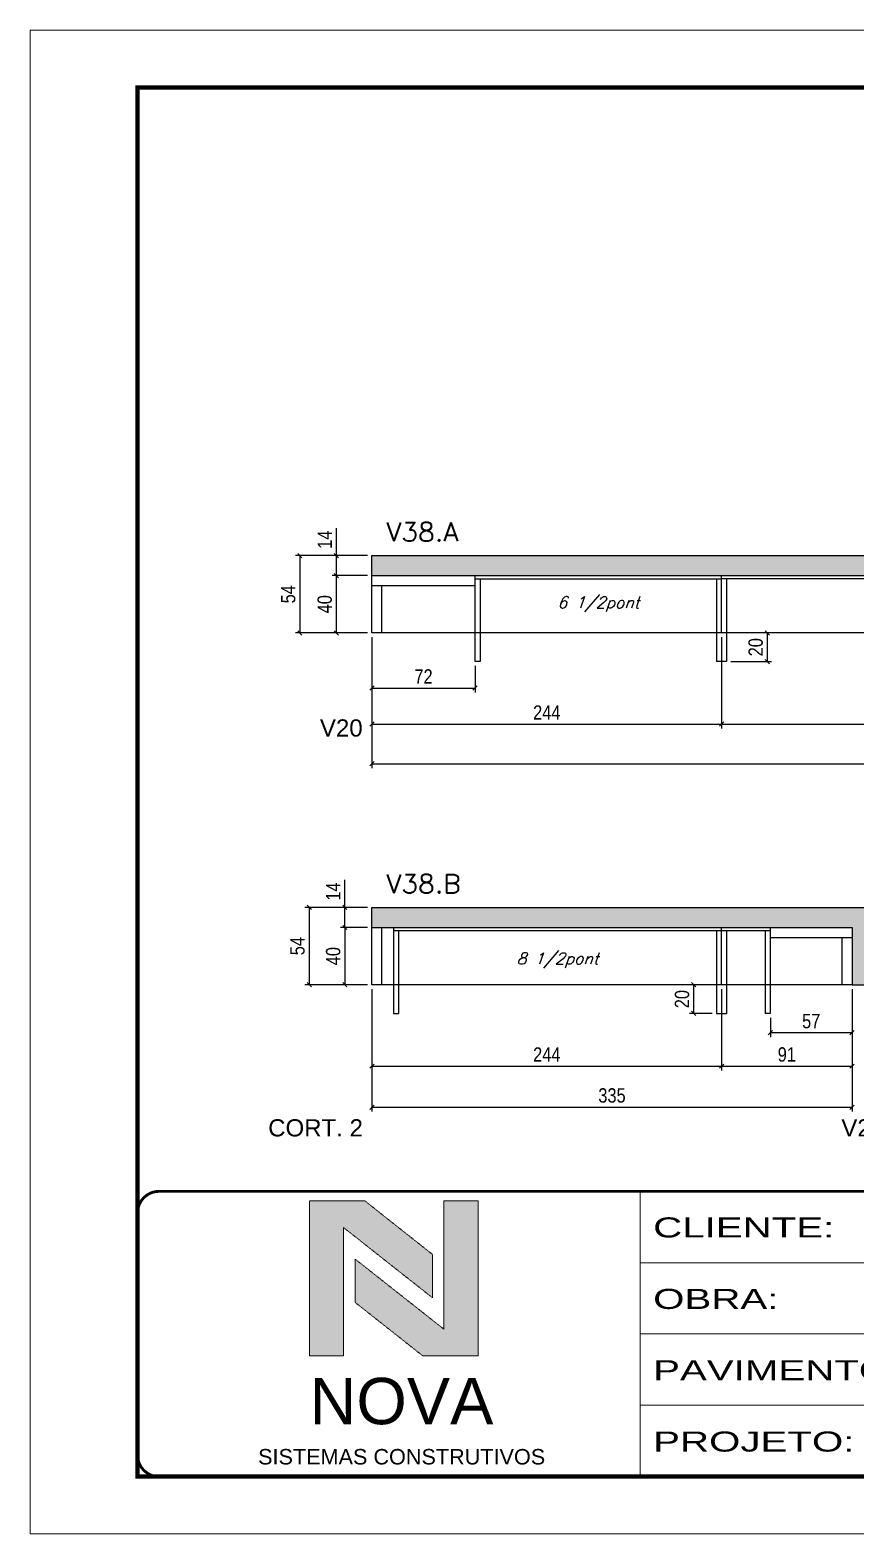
# Model space of a CAD drawing. Extents: x 0 to 6325, y 5574 to 19307.
# Drawn here: x 3170 to 3746, y 12466 to 13516 of the extents above; entities that cross this region are included whole.
import ezdxf

# ---------------------------------------------------------------- set-up
doc = ezdxf.new("R2010")
doc.units = 0
doc.linetypes.add('CONTINUO', pattern=[0])
doc.linetypes.add('DASHED', pattern=[0.75, 0.5, -0.25])
for name, color, linetype in [('1', 1, 'Continuous'), ('5', 5, 'Continuous'), ('COTA', 241, 'Continuous'), ('Painéis', 200, 'Continuous'), ('SARR_2.2x7', 40, 'Continuous'), ('SARR_3.5x7', 81, 'Continuous'), ('texto', 7, 'Continuous')]:
    doc.layers.add(name, color=color, linetype=linetype)
for name, color, linetype, lineweight in [('CARIMBO-LEGENDA', 75, 'Continuous', 15), ('Folhas', 255, 'Continuous', 9), ('SARRAFO DE PRESSAO', 251, 'DASHED', 9), ('Texto Seção', 7, 'Continuous', 15)]:
    doc.layers.add(name, color=color, linetype=linetype, lineweight=lineweight)
doc.styles.add('arial', font='arial.ttf')
doc.styles.add('COTA TECNICA', font='techl___.ttf', dxfattribs={"height": 10})
doc.styles.add('REGUA-120', font='ROMANS.shx', dxfattribs={"height": 15})
doc.styles.add('Romans', font='romans.shx')
doc.styles.get("Standard").update_dxf_attribs({"font": 'arial.ttf'})
doc.styles.add('Tecnologia', font='')
doc.styles.get('Tecnologia').set_extended_font_data('Forgotten Futurist')
doc.dimstyles.new('PAINEL', dxfattribs={"dimtxt": 10, "dimasz": 3, "dimexe": 3, "dimexo": 3, "dimgap": 3, "dimtad": 1, "dimdec": 1, "dimzin": 12, "dimdsep": 46, "dimtxsty": 'COTA TECNICA', "dimblk1": 'OBLIQUE', "dimblk2": 'OBLIQUE', "dimsah": 1, "dimcen": 0.9, "dimclrd": 4, "dimclre": 4, "dimclrt": 240, "dimadec": 1, "dimazin": 3, "dimtfac": 1, "dimtdec": 1, "dimtmove": 0, "dimatfit": 3, "dimfxl": 1, "dimtolj": 1, "dimtzin": 12, "dimarcsym": 0})

# ---------------------------------------------------------------- blocks, each defined once
blk = doc.blocks.new('A$C64660E27')
at = {"layer": 'COTA', "true_color": 0x1a1a1a}
h = blk.add_hatch(color=250, dxfattribs=at)
h.dxf.hatch_style = 1
h.paths.add_polyline_path([(185.4, -11.6), (142.4, -11.6), (142.4, -131.6), (168.8, -131.6), (168.8, -32.2), (237.7, -86.7), (237.7, -53)])
at = {"layer": 'COTA'}
h = blk.add_hatch(color=20, dxfattribs=at)
h.dxf.hatch_style = 1
h.paths.add_polyline_path([(273, -11.4), (246.6, -11.4), (246.6, -111.1), (177.7, -56.6), (177.7, -90.2), (230, -131.6), (273, -131.6)])
for p, q in [((142.4, -131.6), (142.4, -11.6)), ((142.4, -11.6), (185.4, -11.6)), ((185.4, -11.6), (237.7, -53)), ((273, -11.4), (246.6, -11.4)), ((246.6, -111.1), (246.6, -11.4)), ((273, -11.4), (273, -131.6)), ((168.8, -32.2), (237.7, -86.7)), ((168.8, -131.6), (168.8, -32.2)), ((246.6, -111.1), (177.7, -56.6)), ((177.7, -90.2), (177.7, -56.6)), ((237.7, -86.7), (237.7, -53)), ((230, -131.6), (177.7, -90.2)), ((142.4, -131.6), (168.8, -131.6)), ((273, -131.6), (230, -131.6))]:
    blk.add_line(p, q)
at = {"layer": 'CARIMBO-LEGENDA', "color": 7, "linetype": 'Continuous', "ltscale": 100, "style": 'arial'}
blk.add_text('NOVA', height=36, dxfattribs=at).set_placement((142.4, -184.8))
at = {"layer": 'CARIMBO-LEGENDA', "color": 7, "linetype": 'Continuous', "style": 'arial'}
blk.add_text('SISTEMAS CONSTRUTIVOS', height=12, dxfattribs=at).set_placement((102.5, -216))
blk = doc.blocks.new('9999999999')
at = {"color": 30, "linetype": 'CONTINUO'}
for p, q in [((98564.6, 34230.2), (98564.6, 34429.4)), ((98564.6, 34379.6), (99584, 34379.6)), ((98564.6, 34329.8), (99488, 34329.8)), ((98564.6, 34280), (99488, 34280))]:
    blk.add_line(p, q, dxfattribs=at)
at = {"color": 30, "linetype": 'CONTINUO', "const_width": 2}
blk.add_lwpolyline([(99584, 34230.2), (99584, 34414.4, 0.414214), (99569, 34429.4), (98229, 34429.4, 0.414214), (98214, 34414.4), (98214, 34245.2, 0.414214), (98229, 34230.2), (99584, 34230.2)], format="xyb", dxfattribs=at)
at = {"layer": 'Folhas'}
blk.add_lwpolyline([(98139, 34190.2), (99624, 34190.2), (99624, 35240.2), (98139, 35240.2)], close=True, dxfattribs=at)
at = {"layer": 'Folhas', "color": 30, "const_width": 3}
blk.add_lwpolyline([(98214, 34230.2), (99584, 34230.2), (99584, 35200.2), (98214, 35200.2)], close=True, dxfattribs=at)
at = {"xscale": 0.9, "yscale": 0.9, "zscale": 0.9}
blk.add_blockref('A$C64660E27', (98205.8, 34433.1), dxfattribs=at)
at = {"layer": 'Folhas', "color": 7, "style": 'Tecnologia', "width": 1.5}
for s, p in [('CLIENTE:', (98573.7, 34397.2)), ('OBRA:', (98573.7, 34347.3)), ('PAVIMENTO:', (98573.7, 34297.5)), ('PROJETO:', (98573.7, 34247.7))]:
    blk.add_text(s, height=14, dxfattribs=at).set_placement(p)
blk = doc.blocks.new('_Oblique')
at = {"layer": '1', "color": 0, "lineweight": -2}
blk.add_line((-0.5, -0.5), (0.5, 0.5), dxfattribs=at)
blk = doc.blocks.new('*D4929')
at = {"layer": 'COTA', "color": 4, "lineweight": -2, "transparency": 16777216}
for p, q in [((3405.5, 13134.8), (3380.7, 13134.8)), ((3383.7, 13094.8), (3383.7, 13134.8)), ((3405.5, 13094.8), (3380.7, 13094.8))]:
    blk.add_line(p, q, dxfattribs=at)
at = {"layer": 'Defpoints', "color": 0, "transparency": 16777216}
for p in [(3383.7, 13134.8), (3408.5, 13134.8), (3408.5, 13094.8)]:
    blk.add_point(p, dxfattribs=at)
at = {"layer": 'COTA', "color": 4, "lineweight": -2, "transparency": 16777216, "xscale": 3, "yscale": 3, "zscale": 3}
for p, rotation in [((3383.7, 13134.8), 90), ((3383.7, 13094.8), 270)]:
    blk.add_blockref('_Oblique', p, dxfattribs=dict(at, rotation=rotation))
at = {"layer": 'COTA', "color": 240, "transparency": 16777216, "insert": (3375.6, 13114.8), "char_height": 10, "attachment_point": 5, "rotation": 90, "style": 'COTA TECNICA'}
blk.add_mtext('\\A1;40', dxfattribs=at)
blk = doc.blocks.new('*D4930')
at = {"layer": 'COTA', "color": 4, "lineweight": -2, "transparency": 16777216}
for p, q in [((3408.5, 13091.8), (3408.5, 13000.4)), ((4237.5, 13091.8), (4237.5, 13000.4)), ((3408.5, 13003.4), (4237.5, 13003.4))]:
    blk.add_line(p, q, dxfattribs=at)
at = {"layer": 'Defpoints', "color": 0, "transparency": 16777216}
for p in [(3408.5, 13094.8), (4237.5, 13094.8), (4237.5, 13003.4)]:
    blk.add_point(p, dxfattribs=at)
at = {"layer": 'COTA', "color": 4, "lineweight": -2, "transparency": 16777216, "xscale": 3, "yscale": 3, "zscale": 3, "rotation": 180}
blk.add_blockref('_Oblique', (3408.5, 13003.4), dxfattribs=at)
at = {"layer": 'COTA', "color": 4, "lineweight": -2, "transparency": 16777216, "xscale": 3, "yscale": 3, "zscale": 3}
blk.add_blockref('_Oblique', (4237.5, 13003.4), dxfattribs=at)
at = {"layer": 'COTA', "color": 240, "transparency": 16777216, "insert": (3823, 13011.5), "char_height": 10, "attachment_point": 5, "style": 'COTA TECNICA'}
blk.add_mtext('\\A1;829', dxfattribs=at)
blk = doc.blocks.new('*D4931')
at = {"layer": 'COTA', "color": 4, "lineweight": -2, "transparency": 16777216}
for p, q in [((3383.7, 13148.8), (3383.7, 13167.9)), ((3405.5, 13148.8), (3380.7, 13148.8)), ((3383.7, 13134.8), (3383.7, 13148.8)), ((3405.5, 13134.8), (3380.7, 13134.8))]:
    blk.add_line(p, q, dxfattribs=at)
at = {"layer": 'Defpoints', "color": 0, "transparency": 16777216}
for p in [(3383.7, 13148.8), (3408.5, 13148.8), (3408.5, 13134.8)]:
    blk.add_point(p, dxfattribs=at)
at = {"layer": 'COTA', "color": 4, "lineweight": -2, "transparency": 16777216, "xscale": 3, "yscale": 3, "zscale": 3}
for p, rotation in [((3383.7, 13148.8), 90), ((3383.7, 13134.8), 270)]:
    blk.add_blockref('_Oblique', p, dxfattribs=dict(at, rotation=rotation))
at = {"layer": 'COTA', "color": 240, "transparency": 16777216, "insert": (3375.6, 13159.9), "char_height": 10, "attachment_point": 5, "rotation": 90, "style": 'COTA TECNICA'}
blk.add_mtext('\\A1;14', dxfattribs=at)
blk = doc.blocks.new('*D3746')
at = {"layer": 'COTA', "color": 4, "lineweight": -2, "transparency": 16777216}
for p, q in [((3405.5, 13148.8), (3355.2, 13148.8)), ((3358.2, 13148.8), (3358.2, 13094.8)), ((3405.5, 13094.8), (3355.2, 13094.8))]:
    blk.add_line(p, q, dxfattribs=at)
at = {"layer": 'Defpoints', "color": 0, "transparency": 16777216}
for p in [(3408.5, 13148.8), (3358.2, 13094.8), (3408.5, 13094.8)]:
    blk.add_point(p, dxfattribs=at)
at = {"layer": 'COTA', "color": 4, "lineweight": -2, "transparency": 16777216, "xscale": 3, "yscale": 3, "zscale": 3}
for p, rotation in [((3358.2, 13148.8), 90), ((3358.2, 13094.8), 270)]:
    blk.add_blockref('_Oblique', p, dxfattribs=dict(at, rotation=rotation))
at = {"layer": 'COTA', "color": 240, "transparency": 16777216, "insert": (3350.1, 13121.8), "char_height": 10, "attachment_point": 5, "rotation": 90, "style": 'COTA TECNICA'}
blk.add_mtext('\\A1;54', dxfattribs=at)
blk = doc.blocks.new('*D3747')
at = {"layer": 'COTA', "color": 4, "lineweight": -2, "transparency": 16777216}
for p, q in [((3408.5, 13091.8), (3408.5, 13028.1)), ((3652.5, 13091.8), (3652.5, 13028.1)), ((3408.5, 13031.1), (3652.5, 13031.1))]:
    blk.add_line(p, q, dxfattribs=at)
at = {"layer": 'Defpoints', "color": 0, "transparency": 16777216}
for p in [(3408.5, 13094.8), (3652.5, 13094.8), (3652.5, 13031.1)]:
    blk.add_point(p, dxfattribs=at)
at = {"layer": 'COTA', "color": 4, "lineweight": -2, "transparency": 16777216, "xscale": 3, "yscale": 3, "zscale": 3, "rotation": 180}
blk.add_blockref('_Oblique', (3408.5, 13031.1), dxfattribs=at)
at = {"layer": 'COTA', "color": 4, "lineweight": -2, "transparency": 16777216, "xscale": 3, "yscale": 3, "zscale": 3}
blk.add_blockref('_Oblique', (3652.5, 13031.1), dxfattribs=at)
at = {"layer": 'COTA', "color": 240, "transparency": 16777216, "insert": (3530.5, 13039.2), "char_height": 10, "attachment_point": 5, "style": 'COTA TECNICA'}
blk.add_mtext('\\A1;244', dxfattribs=at)
blk = doc.blocks.new('*D3748')
at = {"layer": 'COTA', "color": 4, "lineweight": -2, "transparency": 16777216}
for p, q in [((3652.5, 13091.8), (3652.5, 13028.1)), ((3896.5, 13091.8), (3896.5, 13028.1)), ((3652.5, 13031.1), (3896.5, 13031.1))]:
    blk.add_line(p, q, dxfattribs=at)
at = {"layer": 'Defpoints', "color": 0, "transparency": 16777216}
for p in [(3652.5, 13094.8), (3896.5, 13094.8), (3896.5, 13031.1)]:
    blk.add_point(p, dxfattribs=at)
at = {"layer": 'COTA', "color": 4, "lineweight": -2, "transparency": 16777216, "xscale": 3, "yscale": 3, "zscale": 3, "rotation": 180}
blk.add_blockref('_Oblique', (3652.5, 13031.1), dxfattribs=at)
at = {"layer": 'COTA', "color": 4, "lineweight": -2, "transparency": 16777216, "xscale": 3, "yscale": 3, "zscale": 3}
blk.add_blockref('_Oblique', (3896.5, 13031.1), dxfattribs=at)
at = {"layer": 'COTA', "color": 240, "transparency": 16777216, "insert": (3774.5, 13039.2), "char_height": 10, "attachment_point": 5, "style": 'COTA TECNICA'}
blk.add_mtext('\\A1;244', dxfattribs=at)
blk = doc.blocks.new('*D4914')
at = {"layer": 'COTA', "color": 4, "lineweight": -2, "transparency": 16777216}
for p, q in [((3408.5, 13091.8), (3408.5, 13053.3)), ((3480.5, 13071.8), (3480.5, 13053.3)), ((3408.5, 13056.3), (3480.5, 13056.3))]:
    blk.add_line(p, q, dxfattribs=at)
at = {"layer": 'Defpoints', "color": 0, "transparency": 16777216}
for p in [(3408.5, 13094.8), (3480.5, 13074.8), (3480.5, 13056.3)]:
    blk.add_point(p, dxfattribs=at)
at = {"layer": 'COTA', "color": 4, "lineweight": -2, "transparency": 16777216, "xscale": 3, "yscale": 3, "zscale": 3, "rotation": 180}
blk.add_blockref('_Oblique', (3408.5, 13056.3), dxfattribs=at)
at = {"layer": 'COTA', "color": 4, "lineweight": -2, "transparency": 16777216, "xscale": 3, "yscale": 3, "zscale": 3}
blk.add_blockref('_Oblique', (3480.5, 13056.3), dxfattribs=at)
at = {"layer": 'COTA', "color": 240, "transparency": 16777216, "insert": (3444.5, 13064.4), "char_height": 10, "attachment_point": 5, "style": 'COTA TECNICA'}
blk.add_mtext('\\A1;72', dxfattribs=at)
blk = doc.blocks.new('*D4919')
at = {"layer": 'COTA', "color": 4, "lineweight": -2, "transparency": 16777216}
for p, q in [((3684.4, 13074.8), (3684.4, 13094.8)), ((3659, 13074.8), (3687.4, 13074.8))]:
    blk.add_line(p, q, dxfattribs=at)
at = {"layer": 'Defpoints', "color": 0, "transparency": 16777216}
for p in [(3684.4, 13094.8), (3684.4, 13094.8), (3656, 13074.8)]:
    blk.add_point(p, dxfattribs=at)
at = {"layer": 'COTA', "color": 4, "lineweight": -2, "transparency": 16777216, "xscale": 3, "yscale": 3, "zscale": 3}
for p, rotation in [((3684.4, 13094.8), 90), ((3684.4, 13074.8), 270)]:
    blk.add_blockref('_Oblique', p, dxfattribs=dict(at, rotation=rotation))
at = {"layer": 'COTA', "color": 240, "transparency": 16777216, "insert": (3676.3, 13084.8), "char_height": 10, "attachment_point": 5, "rotation": 90, "style": 'COTA TECNICA'}
blk.add_mtext('\\A1;20', dxfattribs=at)
blk = doc.blocks.new('*D3282')
at = {"layer": 'COTA', "color": 4, "lineweight": -2, "transparency": 16777216}
for p, q in [((3408.5, 12846.1), (3408.5, 12760.6)), ((3743.5, 12846.1), (3743.5, 12760.6)), ((3408.5, 12763.6), (3743.5, 12763.6))]:
    blk.add_line(p, q, dxfattribs=at)
at = {"layer": 'Defpoints', "color": 0, "transparency": 16777216}
for p in [(3408.5, 12849.1), (3743.5, 12849.1), (3743.5, 12763.6)]:
    blk.add_point(p, dxfattribs=at)
at = {"layer": 'COTA', "color": 4, "lineweight": -2, "transparency": 16777216, "xscale": 3, "yscale": 3, "zscale": 3, "rotation": 180}
blk.add_blockref('_Oblique', (3408.5, 12763.6), dxfattribs=at)
at = {"layer": 'COTA', "color": 4, "lineweight": -2, "transparency": 16777216, "xscale": 3, "yscale": 3, "zscale": 3}
blk.add_blockref('_Oblique', (3743.5, 12763.6), dxfattribs=at)
at = {"layer": 'COTA', "color": 240, "transparency": 16777216, "insert": (3576, 12771.8), "char_height": 10, "attachment_point": 5, "style": 'COTA TECNICA'}
blk.add_mtext('\\A1;335', dxfattribs=at)
blk = doc.blocks.new('*D3283')
at = {"layer": 'COTA', "color": 4, "lineweight": -2, "transparency": 16777216}
for p, q in [((3405.5, 12889.1), (3386.6, 12889.1)), ((3389.6, 12889.1), (3389.6, 12849.1)), ((3405.5, 12849.1), (3386.6, 12849.1))]:
    blk.add_line(p, q, dxfattribs=at)
at = {"layer": 'Defpoints', "color": 0, "transparency": 16777216}
for p in [(3408.5, 12889.1), (3389.6, 12849.1), (3408.5, 12849.1)]:
    blk.add_point(p, dxfattribs=at)
at = {"layer": 'COTA', "color": 4, "lineweight": -2, "transparency": 16777216, "xscale": 3, "yscale": 3, "zscale": 3}
for p, rotation in [((3389.6, 12889.1), 90), ((3389.6, 12849.1), 270)]:
    blk.add_blockref('_Oblique', p, dxfattribs=dict(at, rotation=rotation))
at = {"layer": 'COTA', "color": 240, "transparency": 16777216, "insert": (3381.5, 12869.1), "char_height": 10, "attachment_point": 5, "rotation": 90, "style": 'COTA TECNICA'}
blk.add_mtext('\\A1;40', dxfattribs=at)
blk = doc.blocks.new('*D3284')
at = {"layer": 'COTA', "color": 4, "lineweight": -2, "transparency": 16777216}
for p, q in [((3389.6, 12903.1), (3389.6, 12922.3)), ((3405.5, 12903.1), (3386.6, 12903.1)), ((3389.6, 12889.1), (3389.6, 12903.1)), ((3405.5, 12889.1), (3386.6, 12889.1))]:
    blk.add_line(p, q, dxfattribs=at)
at = {"layer": 'Defpoints', "color": 0, "transparency": 16777216}
for p in [(3389.6, 12903.1), (3408.5, 12903.1), (3408.5, 12889.1)]:
    blk.add_point(p, dxfattribs=at)
at = {"layer": 'COTA', "color": 4, "lineweight": -2, "transparency": 16777216, "xscale": 3, "yscale": 3, "zscale": 3}
for p, rotation in [((3389.6, 12903.1), 90), ((3389.6, 12889.1), 270)]:
    blk.add_blockref('_Oblique', p, dxfattribs=dict(at, rotation=rotation))
at = {"layer": 'COTA', "color": 240, "transparency": 16777216, "insert": (3381.5, 12914.2), "char_height": 10, "attachment_point": 5, "rotation": 90, "style": 'COTA TECNICA'}
blk.add_mtext('\\A1;14', dxfattribs=at)
blk = doc.blocks.new('*D3285')
at = {"layer": 'COTA', "color": 4, "lineweight": -2, "transparency": 16777216}
for p, q in [((3405.5, 12903.1), (3361.8, 12903.1)), ((3364.8, 12903.1), (3364.8, 12849.1)), ((3405.5, 12849.1), (3361.8, 12849.1))]:
    blk.add_line(p, q, dxfattribs=at)
at = {"layer": 'Defpoints', "color": 0, "transparency": 16777216}
for p in [(3408.5, 12903.1), (3364.8, 12849.1), (3408.5, 12849.1)]:
    blk.add_point(p, dxfattribs=at)
at = {"layer": 'COTA', "color": 4, "lineweight": -2, "transparency": 16777216, "xscale": 3, "yscale": 3, "zscale": 3}
for p, rotation in [((3364.8, 12903.1), 90), ((3364.8, 12849.1), 270)]:
    blk.add_blockref('_Oblique', p, dxfattribs=dict(at, rotation=rotation))
at = {"layer": 'COTA', "color": 240, "transparency": 16777216, "insert": (3356.6, 12876.1), "char_height": 10, "attachment_point": 5, "rotation": 90, "style": 'COTA TECNICA'}
blk.add_mtext('\\A1;54', dxfattribs=at)
blk = doc.blocks.new('*D4366')
at = {"layer": 'COTA', "color": 4, "lineweight": -2, "transparency": 16777216}
for p, q in [((3408.5, 12846.1), (3408.5, 12789.3)), ((3652.5, 12846.1), (3652.5, 12789.3)), ((3408.5, 12792.3), (3652.5, 12792.3))]:
    blk.add_line(p, q, dxfattribs=at)
at = {"layer": 'Defpoints', "color": 0, "transparency": 16777216}
for p in [(3408.5, 12849.1), (3652.5, 12849.1), (3652.5, 12792.3)]:
    blk.add_point(p, dxfattribs=at)
at = {"layer": 'COTA', "color": 4, "lineweight": -2, "transparency": 16777216, "xscale": 3, "yscale": 3, "zscale": 3, "rotation": 180}
blk.add_blockref('_Oblique', (3408.5, 12792.3), dxfattribs=at)
at = {"layer": 'COTA', "color": 4, "lineweight": -2, "transparency": 16777216, "xscale": 3, "yscale": 3, "zscale": 3}
blk.add_blockref('_Oblique', (3652.5, 12792.3), dxfattribs=at)
at = {"layer": 'COTA', "color": 240, "transparency": 16777216, "insert": (3530.5, 12800.4), "char_height": 10, "attachment_point": 5, "style": 'COTA TECNICA'}
blk.add_mtext('\\A1;244', dxfattribs=at)
blk = doc.blocks.new('*D3286')
at = {"layer": 'COTA', "color": 4, "lineweight": -2, "transparency": 16777216}
for p, q in [((3652.5, 12846.1), (3652.5, 12789.3)), ((3743.5, 12846.1), (3743.5, 12789.3)), ((3652.5, 12792.3), (3743.5, 12792.3))]:
    blk.add_line(p, q, dxfattribs=at)
at = {"layer": 'Defpoints', "color": 0, "transparency": 16777216}
for p in [(3652.5, 12849.1), (3743.5, 12849.1), (3743.5, 12792.3)]:
    blk.add_point(p, dxfattribs=at)
at = {"layer": 'COTA', "color": 4, "lineweight": -2, "transparency": 16777216, "xscale": 3, "yscale": 3, "zscale": 3, "rotation": 180}
blk.add_blockref('_Oblique', (3652.5, 12792.3), dxfattribs=at)
at = {"layer": 'COTA', "color": 4, "lineweight": -2, "transparency": 16777216, "xscale": 3, "yscale": 3, "zscale": 3}
blk.add_blockref('_Oblique', (3743.5, 12792.3), dxfattribs=at)
at = {"layer": 'COTA', "color": 240, "transparency": 16777216, "insert": (3698, 12800.4), "char_height": 10, "attachment_point": 5, "style": 'COTA TECNICA'}
blk.add_mtext('\\A1;91', dxfattribs=at)
blk = doc.blocks.new('*D4367')
at = {"layer": 'COTA', "color": 4, "lineweight": -2, "transparency": 16777216}
for p, q in [((3633, 12829.1), (3633, 12849.1)), ((3646, 12829.1), (3630, 12829.1))]:
    blk.add_line(p, q, dxfattribs=at)
at = {"layer": 'Defpoints', "color": 0, "transparency": 16777216}
for p in [(3633, 12849.1), (3633, 12849.1), (3649, 12829.1)]:
    blk.add_point(p, dxfattribs=at)
at = {"layer": 'COTA', "color": 4, "lineweight": -2, "transparency": 16777216, "xscale": 3, "yscale": 3, "zscale": 3}
for p, rotation in [((3633, 12849.1), 90), ((3633, 12829.1), 270)]:
    blk.add_blockref('_Oblique', p, dxfattribs=dict(at, rotation=rotation))
at = {"layer": 'COTA', "color": 240, "transparency": 16777216, "insert": (3624.9, 12839.1), "char_height": 10, "attachment_point": 5, "rotation": 90, "style": 'COTA TECNICA'}
blk.add_mtext('\\A1;20', dxfattribs=at)
blk = doc.blocks.new('*D4361')
at = {"layer": 'COTA', "color": 4, "lineweight": -2, "transparency": 16777216}
for p, q in [((3743.5, 12846.1), (3743.5, 12812.6)), ((3686.5, 12826.1), (3686.5, 12812.6)), ((3743.5, 12815.6), (3686.5, 12815.6))]:
    blk.add_line(p, q, dxfattribs=at)
at = {"layer": 'Defpoints', "color": 0, "transparency": 16777216}
for p in [(3743.5, 12849.1), (3686.5, 12829.1), (3686.5, 12815.6)]:
    blk.add_point(p, dxfattribs=at)
at = {"layer": 'COTA', "color": 4, "lineweight": -2, "transparency": 16777216, "xscale": 3, "yscale": 3, "zscale": 3, "rotation": 180}
blk.add_blockref('_Oblique', (3686.5, 12815.6), dxfattribs=at)
at = {"layer": 'COTA', "color": 4, "lineweight": -2, "transparency": 16777216, "xscale": 3, "yscale": 3, "zscale": 3}
blk.add_blockref('_Oblique', (3743.5, 12815.6), dxfattribs=at)
at = {"layer": 'COTA', "color": 240, "transparency": 16777216, "insert": (3715, 12823.7), "char_height": 10, "attachment_point": 5, "style": 'COTA TECNICA'}
blk.add_mtext('\\A1;57', dxfattribs=at)

msp = doc.modelspace()

# ---------------------------------------------------------------- hatches: boundary and pattern name
at = {"layer": 'COTA'}
h = msp.add_hatch(dxfattribs=at)
h.set_pattern_fill('AR-CONC', color=256, scale=0.03)
h.set_pattern_definition([(50, (45.0505, 54.755), (5.46554, -0.4781726), [0.5715, -6.2865]), (355, (45.0505, 54.755), (-1.0573026, 5.7317054), [0.4572, -5.0292175]), (100.451445, (45.506, 54.7153), (4.4082374, 5.2535326), [0.4857003, -5.3427073]), (46.1842, (45.0505, 56.279), (8.1323712, -1.26127), [0.85725, -9.42975]), (96.63556, (45.728, 56.174), (7.122124, 7.4227837), [0.7285507, -8.014068]), (351.18415, (45.0505, 56.279), (7.122124, 7.4227837), [0.685799, -7.543792]), (21, (45.8125, 55.898), (4.5484317, -3.067956), [0.5715, -6.2865]), (326, (45.8125, 55.898), (1.8540609, 5.525639), [0.4572, -5.0292]), (71.451445, (46.1916, 55.6425), (6.4024926, 2.457683), [0.4857003, -5.3426981]), (37.5, (45.0505, 54.7551), (0.0926581, 2.53665117), [0, -4.96824, 0, -5.1054, 0, -5.04825]), (7.5, (45.0505, 54.755), (2.0045899, 3.00541724), [0, -2.91084, 0, -4.85394, 0, -1.92405]), (327.5, (43.3513, 54.7551), (4.06771786, -0.17186232), [0, -1.905, 0, -5.9436, 0, -7.8867]), (317.5, (42.5893, 54.755), (4.4438754, 0.7627947), [0, -2.4765, 0, -3.94716, 0, -5.6007])])
h.paths.add_polyline_path([(4237.47, 13134.81), (4237.47, 13148.81), (3408.47, 13148.81), (3408.47, 13134.81)])
h = msp.add_hatch(dxfattribs=at)
h.set_pattern_fill('AR-CONC', color=256, scale=0.03)
h.set_pattern_definition([(50, (1380.221, 1161.5534), (5.46554, -0.4781726), [0.5715, -6.2865]), (355, (1380.221, 1161.5534), (-1.0573026, 5.7317054), [0.4572, -5.0292175]), (100.451445, (1380.6767, 1161.5136), (4.4082374, 5.2535326), [0.4857003, -5.3427073]), (46.1842, (1380.221, 1163.0774), (8.1323712, -1.26127), [0.85725, -9.42975]), (96.63556, (1380.899, 1162.972), (7.122124, 7.422784), [0.7285507, -8.014068]), (351.18415, (1380.221, 1163.077), (7.122124, 7.422784), [0.685799, -7.543792]), (21, (1380.983, 1162.6964), (4.5484317, -3.067956), [0.5715, -6.2865]), (326, (1380.983, 1162.6964), (1.8540609, 5.525639), [0.4572, -5.0292]), (71.451445, (1381.362, 1162.441), (6.4024926, 2.457683), [0.4857003, -5.342698]), (37.5, (1380.2212, 1161.5534), (0.0926581, 2.53665117), [0, -4.96824, 0, -5.1054, 0, -5.04825]), (7.5, (1380.2212, 1161.5534), (2.0045899, 3.00541724), [0, -2.91084, 0, -4.85394, 0, -1.92405]), (327.5, (1378.522, 1161.5534), (4.06771786, -0.17186232), [0, -1.905, 0, -5.9436, 0, -7.8867]), (317.5, (1377.76, 1161.5534), (4.4438754, 0.7627947), [0, -2.4765, 0, -3.94716, 0, -5.6007])])
h.paths.add_polyline_path([(3408.47, 12903.14), (3408.47, 12889.14), (3743.47, 12889.14), (3743.47, 12903.14)])
h = msp.add_hatch(dxfattribs=at)
h.set_pattern_fill('AR-CONC', color=256, scale=0.03)
h.set_pattern_definition([(50, (-35.0785, 1161.5534), (5.46554, -0.4781726), [0.5715, -6.2865]), (355, (-35.0785, 1161.5534), (-1.0573026, 5.7317054), [0.4572, -5.0292175]), (100.451445, (-34.623, 1161.5136), (4.4082374, 5.2535326), [0.4857003, -5.3427073]), (46.1842, (-35.0785, 1163.0774), (8.1323712, -1.26127), [0.85725, -9.42975]), (96.63556, (-34.401, 1162.972), (7.122124, 7.4227837), [0.7285507, -8.014068]), (351.18415, (-35.0785, 1163.077), (7.122124, 7.422784), [0.685799, -7.543792]), (21, (-34.3165, 1162.6964), (4.5484317, -3.067956), [0.5715, -6.2865]), (326, (-34.3165, 1162.6964), (1.8540609, 5.525639), [0.4572, -5.0292]), (71.451445, (-33.9375, 1162.441), (6.4024926, 2.457683), [0.4857003, -5.3426981]), (37.5, (-35.0785, 1161.5534), (0.0926581, 2.53665117), [0, -4.96824, 0, -5.1054, 0, -5.04825]), (7.5, (-35.0785, 1161.5534), (2.0045899, 3.00541724), [0, -2.91084, 0, -4.85394, 0, -1.92405]), (327.5, (-36.7778, 1161.5534), (4.06771786, -0.17186232), [0, -1.905, 0, -5.9436, 0, -7.8867]), (317.5, (-37.5398, 1161.5534), (4.4438754, 0.7627947), [0, -2.4765, 0, -3.94716, 0, -5.6007])])
h.paths.add_polyline_path([(4359.47, 12903.14), (3743.47, 12903.14), (3743.47, 12849.14), (3770.47, 12849.14), (3770.47, 12889.14), (4359.47, 12889.14)])

# ---------------------------------------------------------------- linework, layer by layer
for p, q in [((3408.47, 13148.81), (4237.47, 13148.81)), ((3408.47, 13134.81), (3408.47, 13148.81)), ((3408.47, 12903.14), (3743.47, 12903.14)), ((3408.47, 12889.14), (3408.47, 12903.14)), ((3743.47, 12903.14), (4359.47, 12903.14)), ((3743.47, 12849.14), (3770.47, 12849.14))]:
    msp.add_line(p, q, dxfattribs=at)
at = {"layer": 'Painéis', "linetype": 'ByBlock'}
for p, q in [((3408.47, 13134.81), (4237.47, 13134.81)), ((3408.47, 13094.81), (3408.47, 13134.81)), ((3652.47, 13094.81), (3652.47, 13134.81)), ((4237.47, 13094.81), (3408.47, 13094.81)), ((3408.47, 12889.14), (3743.47, 12889.14)), ((3408.47, 12849.14), (3408.47, 12889.14)), ((3652.47, 12849.14), (3652.47, 12889.14)), ((3743.47, 12889.14), (3743.47, 12849.14)), ((3743.47, 12849.14), (3408.47, 12849.14))]:
    msp.add_line(p, q, dxfattribs=at)
at = {"layer": 'SARR_2.2x7', "linetype": 'Continuous'}
for p, q in [((3408.47, 13127.81), (3480.47, 13127.81)), ((3415.47, 13094.81), (3415.47, 13127.81)), ((3480.47, 13132.61), (3652.47, 13132.61)), ((3896.47, 13132.61), (3652.47, 13132.61)), ((3415.47, 12849.14), (3415.47, 12889.14)), ((3423.47, 12886.94), (3652.47, 12886.94)), ((3652.47, 12886.94), (3686.47, 12886.94)), ((3686.47, 12882.14), (3743.47, 12882.14)), ((3736.47, 12882.14), (3736.47, 12849.14))]:
    msp.add_line(p, q, dxfattribs=at)
at = {"layer": 'SARR_3.5x7'}
for p, q in [((3480.47, 13074.81), (3480.47, 13134.81)), ((3483.97, 13132.61), (3483.97, 13074.81)), ((3648.97, 13132.61), (3648.97, 13074.81)), ((3655.97, 13132.61), (3655.97, 13074.81)), ((3483.97, 13074.81), (3480.47, 13074.81)), ((3655.97, 13074.81), (3648.97, 13074.81)), ((3423.47, 12889.14), (3423.47, 12829.14)), ((3426.97, 12886.94), (3426.97, 12829.14)), ((3648.97, 12886.94), (3648.97, 12829.14)), ((3655.97, 12886.94), (3655.97, 12829.14)), ((3682.97, 12886.94), (3682.97, 12829.14)), ((3686.47, 12889.14), (3686.47, 12829.14)), ((3423.47, 12829.14), (3426.97, 12829.14)), ((3648.97, 12829.14), (3655.97, 12829.14)), ((3686.47, 12829.14), (3682.97, 12829.14))]:
    msp.add_line(p, q, dxfattribs=at)

# ---------------------------------------------------------------- block references
at = {"layer": 'SARRAFO DE PRESSAO', "color": 6, "linetype": 'ByBlock'}
msp.add_blockref('9999999999', (-94968.98, -21724.51), dxfattribs=at)

# ---------------------------------------------------------------- texts
at = {"layer": '5', "linetype": 'Continuous'}
for s, p in [('V20', (3372.22, 13022.42)), ('CORT. 2', (3336.13, 12743.23)), ('V21A', (3736.02, 12743.23))]:
    msp.add_text(s, height=12, rotation=0.00004, dxfattribs=at).set_placement(p)
at = {"layer": 'texto', "color": 2, "char_height": 8, "attachment_point": 5, "style": 'Romans'}
for s, insert in [('{\\Q19;\\C256;6 1/2pont}', (3566.47, 13114.81)), ('{\\Q19;\\C256;8 1/2pont}', (3537.97, 12866.14))]:
    msp.add_mtext(s, dxfattribs=dict(at, insert=insert))
at = {"layer": 'Texto Seção', "style": 'REGUA-120', "width": 1.05}
for s, p in [('V38.A', (3418.47, 13158.81)), ('V38.B', (3418.47, 12913.14))]:
    msp.add_text(s, height=13, dxfattribs=at).set_placement(p)

# ---------------------------------------------------------------- dimensions: what is measured, and where the dimension line sits
at = {"layer": 'COTA'}
for base, p1, p2, picture, middle in [((3383.68, 13148.81), (3408.47, 13134.81), (3408.47, 13148.81), '*D4931', (3375.61, 13159.86)), ((3358.22, 13094.81), (3408.47, 13148.81), (3408.47, 13094.81), '*D3746', (3350.11, 13121.81)), ((3383.68, 13134.81), (3408.47, 13094.81), (3408.47, 13134.81), '*D4929', (3375.58, 13114.81)), ((3389.59, 12903.14), (3408.47, 12889.14), (3408.47, 12903.14), '*D3284', (3381.51, 12914.2)), ((3364.76, 12849.14), (3408.47, 12903.14), (3408.47, 12849.14), '*D3285', (3356.65, 12876.14)), ((3389.59, 12849.14), (3408.47, 12889.14), (3408.47, 12849.14), '*D3283', (3381.48, 12869.14))]:
    dim = msp.add_linear_dim(base=base, p1=p1, p2=p2, angle=90, dimstyle='PAINEL', dxfattribs=at)
    dim.commit()
    dim.dimension.update_dxf_attribs({"geometry": picture, "text_midpoint": middle})
for base, p1, p2, picture, middle in [((4237.47, 13003.43), (3408.47, 13094.81), (4237.47, 13094.81), '*D4930', (3822.97, 13011.53)), ((3652.47, 13031.14), (3408.47, 13094.81), (3652.47, 13094.81), '*D3747', (3530.47, 13039.22)), ((3480.47, 13056.33), (3408.47, 13094.81), (3480.47, 13074.81), '*D4914', (3444.47, 13064.41)), ((3896.47, 13031.14), (3652.47, 13094.81), (3896.47, 13094.81), '*D3748', (3774.47, 13039.22)), ((3743.47, 12763.61), (3408.47, 12849.14), (3743.47, 12849.14), '*D3282', (3575.97, 12771.83)), ((3652.47, 12792.33), (3408.47, 12849.14), (3652.47, 12849.14), '*D4366', (3530.47, 12800.41)), ((3743.47, 12792.33), (3652.47, 12849.14), (3743.47, 12849.14), '*D3286', (3697.97, 12800.42)), ((3686.47, 12815.64), (3743.47, 12849.14), (3686.47, 12829.14), '*D4361', (3714.97, 12823.75))]:
    dim = msp.add_linear_dim(base=base, p1=p1, p2=p2, dimstyle='PAINEL', dxfattribs=at)
    dim.commit()
    dim.dimension.update_dxf_attribs({"geometry": picture, "text_midpoint": middle})
for base, p1, p2, picture, middle in [((3684.44, 13094.81), (3655.97, 13074.81), (3684.44, 13094.81), '*D4919', (3684.44, 13084.81)), ((3632.97, 12849.14), (3648.97, 12829.14), (3632.97, 12849.14), '*D4367', (3632.97, 12839.14))]:
    dim = msp.add_linear_dim(base=base, p1=p1, p2=p2, angle=90, dimstyle='PAINEL', dxfattribs=at)
    dim.commit()
    dim.dimension.update_dxf_attribs({"geometry": picture, "text_midpoint": middle, "dimtype": 160})

doc.saveas('drawing.dxf')
